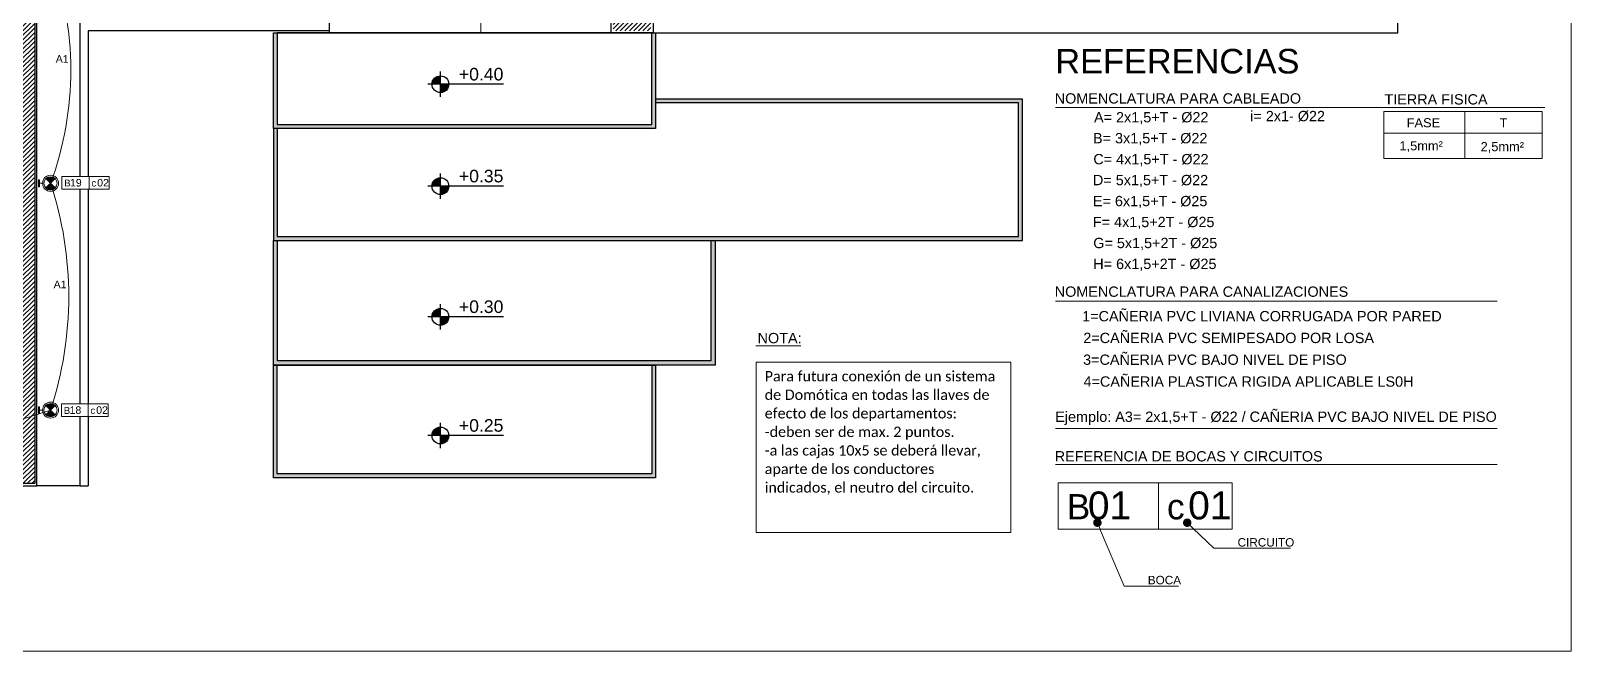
# Model space of a CAD drawing. Header units: millimetres. Extents: x 430 to 1353, y -204 to 152.
# Drawn here: x 650.39 to 668.73, y -66.76 to -59.37 of the extents above; entities that cross this region are included whole.
import ezdxf
from ezdxf import colors
from ezdxf.entities.mleader import LeaderData, LeaderLine
from ezdxf.enums import TextEntityAlignment as Align
from ezdxf.math import Vec2, Vec3

# ---------------------------------------------------------------- set-up
doc = ezdxf.new("R2010")
doc.units = ezdxf.units.MM
doc.layers.get('0').update_dxf_attribs({"color": 250})
for name, color, linetype in [('AN - Designacion Nivel 1-50', 252, 'Continuous'), ('AR - Ht', 252, 'Continuous'), ('AR - Vista 05', 252, 'Continuous'), ('AR - Vista 1', 252, 'Continuous'), ('AR - Vista 4', 252, 'Continuous'), ('H_SUELOS 2', 252, 'Continuous')]:
    doc.layers.add(name, color=color, linetype=linetype)
for name, color, linetype, lineweight in [('E-bocas texto', 149, 'Continuous', 20), ('ND-Apliques', 1, 'Continuous', 15), ('ND-GLOBAL_Notas', 252, 'Continuous', 9), ('ND-IUG-C2', 150, 'Continuous', 13), ('ND-IUG-C9', 200, 'Continuous', 13), ('ND-texto', 251, 'Continuous', 15)]:
    doc.layers.add(name, color=color, linetype=linetype, lineweight=lineweight)
doc.styles.add('1', font='arial.ttf')
doc.styles.add('Arial', font='arial.ttf')
doc.styles.add('Romans 1.100', font='ROMANS.shx', dxfattribs={"height": 0.15})
doc.styles.get("Standard").update_dxf_attribs({"font": 'arial.ttf'})
doc.styles.add('Texto Simbolos 1 50', font='arial.ttf', dxfattribs={"height": 0.15})

# ---------------------------------------------------------------- blocks, each defined once
blk = doc.blocks.new('Aplieque_Cielo-tierra')
h = blk.add_hatch(color=256)
h.dxf.hatch_style = 1
h.paths.add_polyline_path([(0, 0.143), (-0.055, 0.199, 0.293406), (-0.073, 0.116, 0.107717), (-0.055, 0.088)])
h.paths.add_polyline_path([(0.074, 0.171, 0.107717), (0.056, 0.199), (0, 0.143), (0.056, 0.088, 0.293406)])
for p, q in [((-0.055, 0.199), (0.056, 0.088)), ((-0.055, 0.088), (0.056, 0.199)), ((-0.041, 0), (0.041, 0)), ((0, 0.065), (0, 0.012))]:
    blk.add_line(p, q)
blk.add_lwpolyline([(-0.041, 0), (0.041, 0), (0.041, 0.012), (-0.041, 0.012)], close=True)
for radius in [0.0953, 0.0786]:
    blk.add_circle((0, 0.143), radius)
blk = doc.blocks.new('N_Boca')
at = {"ltscale": 0.5}
blk.add_wipeout([(0, 0.15), (0.324, 0.15), (0.324, 0), (0, 0)], dxfattribs=at)
blk.add_lwpolyline([(0, 0.15), (0.324, 0.15), (0.324, 0), (0, 0)], close=True, dxfattribs=at)
at = {"ltscale": 0.5, "insert": (0.0277, 0.1135), "char_height": 0.0816, "attachment_point": 1, "style": '1'}
blk.add_mtext_dynamic_manual_height_columns('B', width=0.06653, gutter_width=2.041, heights=[0], dxfattribs=at)
at = {"ltscale": 0.5, "style": '1'}
blk.add_attdef('BOCA', (0.0961, 0.0319), '', height=0.09, dxfattribs=at)
blk = doc.blocks.new('Designacion Nivel Planta 1 50')
h = blk.add_hatch(color=256)
h.dxf.hatch_style = 1
h.paths.add_polyline_path([(0, 0.1, 0.414214), (-0.1, 0), (0, 0)])
h.paths.add_polyline_path([(0.1, 0), (0, 0), (0, -0.1, 0.414214)])
for p, q in [((0.75, 0), (-0.15, 0)), ((0, -0.15), (0, 0.15))]:
    blk.add_line(p, q)
blk.add_circle((0, 0), 0.1)
at = {"style": 'Texto Simbolos 1 50'}
blk.add_attdef('NIVEL', text='', height=0.15, dxfattribs=at).set_placement((0.75, 0), align=Align.BOTTOM_RIGHT)
blk = doc.blocks.new('PLANTA BAJA')
at = {"layer": 'AR - Ht', "true_color": 0x383838, "transparency": 33554610}
h = blk.add_hatch(dxfattribs=at)
h.set_pattern_fill('ANSI31', color=250, scale=0.012)
h.set_pattern_definition([(45, (-605.2518, -51.777135), (-0.0269407684, 0.0269407684), [])])
h.paths.add_polyline_path([(23.605, 24.735), (23.425, 24.735), (23.425, 24.69), (22.52, 24.69), (22.52, 24.63), (22.759, 24.63), (22.759, 24.58), (22.52, 24.58), (22.52, 24.52), (23.425, 24.52), (23.425, 24.45), (23.605, 24.45)])
h.paths.add_polyline_path([(18.205, 30.805), (18.025, 30.805), (18.025, 30.625), (18.205, 30.625)])
h.paths.add_polyline_path([(0.205, 16.225), (1.215, 16.225), (1.215, 16.405), (0.025, 16.405), (0.025, 10.52), (0.205, 10.52), (0.205, 11.89), (0.205, 13.002), (1.197, 13.002), (1.197, 13.068), (0.517, 13.068), (0.517, 13.118), (1.197, 13.118), (1.197, 13.182), (0.205, 13.182), (0.205, 14.957), (0.82, 14.957), (0.82, 15.077), (0.205, 15.077)])
h.paths.add_polyline_path([(4.45, 16.405), (2.165, 16.405), (2.165, 16.225), (3.625, 16.225), (3.625, 13.182), (2.638, 13.182), (2.638, 13.118), (3.318, 13.118), (3.318, 13.068), (2.638, 13.068), (2.638, 13.002), (3.625, 13.002), (3.625, 12.015), (3.805, 12.015), (3.805, 16.225), (4.45, 16.225)])
h.paths.add_polyline_path([(7.455, 16.405), (5.5, 16.405), (5.5, 16.225), (7.455, 16.225)])
h.paths.add_polyline_path([(7.34, 11.005), (3.805, 11.005), (3.805, 11.075), (3.625, 11.075), (3.625, 10.825), (4.155, 10.825), (4.155, 8.47), (3.625, 8.47), (3.625, 8.35), (4.275, 8.35), (4.275, 10.825), (7.22, 10.825), (7.22, 7.405), (7.225, 7.405), (7.225, 0.025), (7.405, 0.025), (7.405, 7.225), (7.475, 7.225), (7.475, 7.405), (7.34, 7.405)])
h.paths.add_polyline_path([(3.805, 7.405), (2.615, 7.405), (2.615, 7.815), (2.495, 7.815), (2.495, 7.405), (0.205, 7.405), (0.205, 7.96), (0.025, 7.96), (0.025, 0.025), (0.205, 0.025), (0.205, 7.225), (3.805, 7.225)])
h.paths.add_polyline_path([(11.69, 7.405), (9.89, 7.405), (9.725, 7.405), (9.725, 7.225), (11.69, 7.225)])
h.paths.add_polyline_path([(14.62, 11.005), (10.81, 11.005), (10.81, 10.825), (14.62, 10.825)])
h.paths.add_polyline_path([(18.225, 11.005), (15.875, 11.005), (15.875, 10.825), (18.055, 10.825), (18.055, 9.505), (17.475, 9.505), (17.475, 9.175), (17.215, 9.175), (17.215, 9.055), (18.055, 9.055), (18.055, 7.405), (17.47, 7.405), (17.47, 7.225), (18.035, 7.225), (18.195, 7.225), (18.22, 7.225), (18.22, 7.405), (18.175, 7.405), (18.175, 10.825), (18.225, 10.825)])
h.paths.add_polyline_path([(18.055, 9.425), (18.055, 9.175), (17.555, 9.175), (17.555, 9.425)], flags=16)
h.paths.add_polyline_path([(16.42, 7.405), (16.375, 7.405), (16.375, 9.95), (16.255, 9.95), (16.255, 7.405), (13.74, 7.405), (13.74, 7.225), (14.29, 7.225), (14.29, 5.415), (14.74, 5.415), (14.74, 7.225), (16.395, 7.225), (16.42, 7.225)])
h.paths.add_polyline_path([(23.605, 16.405), (21.57, 16.405), (21.57, 16.225), (23.425, 16.225), (23.425, 11.685), (19.375, 11.685), (19.375, 12.365), (19.255, 12.365), (19.17, 12.365), (19.17, 12.245), (19.255, 12.245), (19.255, 11.005), (19.165, 11.005), (19.165, 10.825), (19.375, 10.825), (19.375, 11.565), (23.425, 11.565), (23.425, 7.405), (21.57, 7.405), (21.57, 7.225), (23.605, 7.225)])
h.paths.add_polyline_path([(18.22, 16.405), (17.91, 16.405), (17.91, 16.225), (18.055, 16.225), (18.055, 12.25), (18.22, 12.25), (18.22, 12.36), (18.175, 12.36), (18.175, 16.225), (18.22, 16.225)])
h.paths.add_polyline_path([(21.77, 23.57), (20.762, 23.57), (20.762, 23.535), (21.362, 23.535), (21.362, 23.435), (20.762, 23.435), (20.762, 23.4), (21.66, 23.4), (21.66, 23.165), (21.77, 23.165)])
h.paths.add_polyline_path([(18.918, 23.535), (19.512, 23.535), (19.512, 23.57), (18.215, 23.57), (18.215, 23.615), (18.025, 23.615), (18.025, 19.825), (18.23, 19.825), (18.255, 19.825), (18.255, 20.005), (18.205, 20.005), (18.205, 23.4), (19.512, 23.4), (19.512, 23.435), (18.918, 23.435)])
h.paths.add_polyline_path([(23.605, 30.805), (23.355, 30.805), (23.355, 30.625), (23.425, 30.625), (23.425, 26.15), (21.66, 26.15), (21.66, 24.52), (21.77, 24.52), (21.77, 26.04), (23.425, 26.04), (23.425, 25.785), (23.605, 25.785)])
h.paths.add_polyline_path([(3.825, 20.005), (2.375, 20.005), (2.375, 20.055), (2.265, 20.055), (2.265, 20.005), (0.205, 20.005), (0.205, 20.055), (0.025, 20.055), (0.025, 19.825), (3.825, 19.825)])
h.paths.add_polyline_path([(5.605, 23.61), (5.425, 23.61), (5.425, 20.005), (5.375, 20.005), (5.375, 19.825), (5.4, 19.825), (5.605, 19.825)])
h.paths.add_polyline_path([(5.605, 30.805), (5.425, 30.805), (5.425, 30.625), (5.605, 30.625)])
h.paths.add_polyline_path([(0.21, 21.41), (0.21, 21.66), (0.36, 21.66), (0.36, 21.41)], flags=16)
h.paths.add_polyline_path([(0.435, 21.66), (2.265, 21.66), (2.265, 20.905), (2.375, 20.905), (2.375, 21.66), (4.055, 21.66), (4.055, 20.96), (4.165, 20.96), (4.165, 21.635), (4.165, 22.685), (4.015, 22.685), (4.015, 21.77), (1.965, 21.77), (1.965, 22.685), (1.815, 22.685), (1.815, 21.77), (0.42, 21.77), (0.205, 21.77), (0.205, 30.625), (0.275, 30.625), (0.275, 30.805), (0.23, 30.805), (0.025, 30.805), (0.025, 21.085), (0.205, 21.085), (0.205, 21.335), (0.435, 21.335)])
h.paths.add_polyline_path([(1.995, 8.74), (1.995, 9.055), (2.445, 9.055), (2.445, 8.74)], flags=16)
h.paths.add_polyline_path([(2.615, 9.035), (2.615, 9.175), (0.205, 9.175), (0.205, 9.47), (0.025, 9.47), (0.025, 9.035), (0.025, 9.01), (0.205, 9.01), (0.205, 9.055), (1.915, 9.055), (1.915, 8.66), (2.615, 8.66)])
h.paths.add_polyline_path([(23.425, 21.935), (23.17, 21.935), (23.17, 22.09), (23.425, 22.09)], flags=16)
h.paths.add_polyline_path([(23.605, 23.4), (23.425, 23.4), (23.425, 23.335), (22.62, 23.335), (22.62, 23.275), (22.859, 23.275), (22.859, 23.225), (22.62, 23.225), (22.62, 23.165), (23.425, 23.165), (23.425, 22.165), (23.095, 22.165), (23.095, 21.935), (21.795, 21.935), (21.66, 21.935), (21.66, 21.865), (21.795, 21.865), (23.425, 21.865), (23.425, 20.005), (21.77, 20.005), (21.77, 21.115), (21.66, 21.115), (21.66, 20.005), (21.605, 20.005), (21.605, 19.825), (21.64, 19.825), (23.605, 19.825)])
at = {"layer": 'H_SUELOS 2', "transparency": 33554585}
h = blk.add_hatch(color=9, dxfattribs=at)
h.dxf.hatch_style = 1
h.paths.add_polyline_path([(14.795, 1.436), (14.75, 1.436), (14.75, 0.141), (10.291, 0.141), (10.291, 1.436), (10.246, 1.436), (10.246, 0.095), (14.795, 0.095)])
h.paths.add_polyline_path([(15.505, 2.92), (15.454, 2.92), (15.454, 1.487), (10.296, 1.487), (10.296, 2.92), (10.246, 2.92), (10.246, 1.436), (15.505, 1.436)])
h.paths.add_polyline_path([(19.163, 4.603), (14.795, 4.603), (14.795, 4.557), (19.117, 4.557), (19.117, 2.965), (10.291, 2.965), (10.291, 4.253), (10.246, 4.253), (10.246, 2.92), (10.296, 2.92), (15.454, 2.92), (15.505, 2.92), (19.163, 2.92)])
h.paths.add_polyline_path([(14.795, 5.39), (14.75, 5.39), (14.75, 4.298), (10.291, 4.298), (10.291, 5.39), (10.246, 5.39), (10.246, 4.253), (14.795, 4.253)])
at = {"layer": 'AR - Vista 05'}
for points in [[(7.43, 7.2), (7.5, 7.2), (7.5, 7.43), (7.36, 7.43), (7.36, 11.025), (3.825, 11.025), (3.825, 11.095), (3.605, 11.095), (3.605, 10.805), (4.135, 10.805), (4.135, 8.49), (3.605, 8.49), (3.605, 8.33), (4.295, 8.33), (4.295, 10.805), (7.2, 10.805), (7.2, 0), (7.43, 0)], [(16.235, 9.975), (16.395, 9.975), (16.395, 7.43), (16.445, 7.43), (16.445, 7.2), (16.395, 7.2), (14.765, 7.2), (14.765, 5.39), (14.265, 5.39), (14.265, 7.2), (13.715, 7.2), (13.715, 7.43), (16.235, 7.43)]]:
    blk.add_lwpolyline(points, close=True, dxfattribs=at)
at = {"layer": 'AR - Vista 1'}
for p, q in [((10.915, 5.39), (10.915, 5.515)), ((7.94, 0), (7.43, 0)), ((7.94, 0), (8.04, 0))]:
    blk.add_line(p, q, dxfattribs=at)
for points in [[(14.795, 5.39), (23.63, 5.39), (23.63, 6.7)], [(10.915, 5.515), (7.94, 5.515), (7.94, 0)], [(10.915, 5.415), (8.04, 5.415), (8.04, 0)], [(10.246, 4.253), (10.246, 2.92), (19.163, 2.92), (19.163, 4.603), (14.795, 4.603)], [(10.291, 4.253), (10.291, 2.965), (19.117, 2.965), (19.117, 4.557), (14.795, 4.557)]]:
    blk.add_lwpolyline(points, dxfattribs=at)
for points in [[(14.795, 4.253), (10.246, 4.253), (10.246, 5.39), (14.795, 5.39)], [(10.291, 4.298), (14.75, 4.298), (14.75, 5.39), (10.291, 5.39)], [(15.505, 1.436), (10.246, 1.436), (10.246, 2.92), (15.505, 2.92)], [(15.454, 1.487), (10.296, 1.487), (10.296, 2.92), (15.454, 2.92)], [(10.246, 1.436), (14.795, 1.436), (14.795, 0.095), (10.246, 0.095)], [(14.75, 0.141), (10.291, 0.141), (10.291, 1.436), (14.75, 1.436)]]:
    blk.add_lwpolyline(points, close=True, dxfattribs=at)
at = {"layer": 'AR - Vista 4'}
blk.add_lwpolyline([(7.22, 10.825), (4.275, 10.825), (4.275, 8.35), (3.625, 8.35), (3.625, 8.47), (4.155, 8.47), (4.155, 10.825), (3.625, 10.825), (3.625, 11.075), (3.805, 11.075), (3.805, 11.005), (7.34, 11.005), (7.34, 7.405), (7.475, 7.405), (7.475, 7.225), (7.405, 7.225), (7.405, 0.025), (7.225, 0.025), (7.225, 7.405), (7.22, 7.405)], close=True, dxfattribs=at)
blk = doc.blocks.new('Circuito')
at = {"ltscale": 0.5}
blk.add_wipeout([(0, 0.15), (0.2376, 0.15), (0.2376, 0), (0, 0)], dxfattribs=at)
blk.add_lwpolyline([(0, 0.15), (0.2376, 0.15), (0.2376, 0), (0, 0)], close=True, dxfattribs=at)
at = {"ltscale": 0.5, "insert": (0.0277, 0.1135), "char_height": 0.0816, "attachment_point": 1, "style": '1'}
blk.add_mtext_dynamic_manual_height_columns('c', width=0.06653, gutter_width=2.041, heights=[0], dxfattribs=at)
at = {"ltscale": 0.5, "style": '1'}
blk.add_attdef('BOCA', (0.0961, 0.0319), '', height=0.09, dxfattribs=at)
blk = doc.blocks.new('_Dot')
at = {"color": 0, "linetype": 'ByBlock', "lineweight": -2}
blk.add_line((-0.5, 0), (-1, 0), dxfattribs=at)
at = {"color": 0, "linetype": 'ByBlock', "const_width": 0.5}
blk.add_lwpolyline([(-0.25, 0, 1), (0.25, 0, 1)], format="xyb", close=True, dxfattribs=at)

msp = doc.modelspace()

# ---------------------------------------------------------------- linework, layer by layer
at = {"layer": 'E-bocas texto'}
for p, q in [((666.498, -60.333), (668.384, -60.333)), ((666.498, -60.333), (666.498, -60.893)), ((667.462, -60.333), (667.462, -60.893)), ((668.384, -60.333), (668.384, -60.893)), ((666.498, -60.593), (668.384, -60.593)), ((666.498, -60.893), (668.384, -60.893))]:
    msp.add_line(p, q, dxfattribs=at)
at = {"layer": 'ND-GLOBAL_Notas'}
msp.add_lwpolyline([(641.065, -25.442), (668.729, -25.442), (668.729, -66.758), (641.065, -66.758)], close=True, dxfattribs=at)
at = {"layer": 'ND-IUG-C2'}
for centre, radius, start, end in [((646.954, -59.837), 3.914, 339.8228, 20.1744), ((646.528, -62.537), 4.316, 341.7697, 18.2276), ((646.857, -52.818), 11.694, 250.1744, 288.8082)]:
    msp.add_arc(centre, radius, start, end, dxfattribs=at)
at = {"layer": 'ND-IUG-C9'}
msp.add_line((655.749, -57.588), (655.749, -59.402), dxfattribs=at)
at = {"layer": 'ND-texto'}
for p, q in [((662.591, -60.287), (668.417, -60.287)), ((662.591, -62.59), (667.849, -62.59)), ((659.023, -63.124), (659.56, -63.124)), ((662.591, -64.106), (667.849, -64.106)), ((662.591, -64.537), (667.849, -64.537))]:
    msp.add_line(p, q, dxfattribs=at)
msp.add_lwpolyline([(659.026, -63.319), (662.059, -63.319), (662.059, -65.344), (659.026, -65.344)], close=True, dxfattribs=at)

# ---------------------------------------------------------------- block references
at = {"layer": 'AN - Designacion Nivel 1-50'}
for p, values in [((655.268, -60.009), {'NIVEL': '+0.40'}), ((655.268, -61.222), {'NIVEL': '+0.35'}), ((655.268, -62.777), {'NIVEL': '+0.30'}), ((655.268, -64.19), {'NIVEL': '+0.25'})]:
    msp.add_blockref('Designacion Nivel Planta 1 50', p, dxfattribs=at).add_auto_attribs(values)
at = {"layer": 'AR - Vista 05'}
msp.add_blockref('PLANTA BAJA', (643.034, -64.788), dxfattribs=at)
at = {"layer": 'ND-Apliques', "xscale": -1, "rotation": 270}
for p in [(650.484, -61.188), (650.484, -63.888)]:
    msp.add_blockref('Aplieque_Cielo-tierra', p, dxfattribs=at)

# ---------------------------------------------------------------- texts
at = {"layer": 'E-bocas texto', "style": 'Arial'}
for s, height, p in [('FASE', 0.1091, (666.771, -60.522)), ('T', 0.109, (667.877, -60.522)), ('1,5mm²', 0.1091, (666.685, -60.796)), ('2,5mm²', 0.1091, (667.651, -60.806))]:
    msp.add_text(s, height=height, dxfattribs=at).set_placement(p)
at = {"layer": 'ND-texto', "style": 'Arial'}
for s, height, p in [('A1', 0.09, (650.689, -59.752)), ('NOMENCLATURA PARA CABLEADO', 0.12266, (662.581, -60.239)), ('TIERRA FISICA', 0.12266, (666.506, -60.25)), ('i= 2x1- Ø22', 0.12266, (664.908, -60.449)), ('A= 2x1,5+T - Ø22', 0.12266, (663.049, -60.463)), ('B= 3x1,5+T - Ø22', 0.12266, (663.037, -60.712)), ('C= 4x1,5+T - Ø22', 0.12266, (663.041, -60.962)), ('D= 5x1,5+T - Ø22', 0.12266, (663.036, -61.211)), ('E= 6x1,5+T - Ø25', 0.12266, (663.036, -61.461)), ('F= 4x1,5+2T - Ø25', 0.12266, (663.035, -61.71)), ('G= 5x1,5+2T - Ø25', 0.12266, (663.04, -61.96)), ('H= 6x1,5+2T - Ø25', 0.12266, (663.04, -62.209)), ('A1', 0.09, (650.664, -62.437)), ('NOMENCLATURA PARA CANALIZACIONES', 0.12266, (662.581, -62.539)), ('1=CAÑERIA PVC LIVIANA CORRUGADA POR PARED', 0.12266, (662.908, -62.831)), ('NOTA:', 0.1227, (659.044, -63.092)), ('2=CAÑERIA PVC SEMIPESADO POR LOSA ', 0.12266, (662.921, -63.09)), ('3=CAÑERIA PVC BAJO NIVEL DE PISO', 0.12266, (662.919, -63.349)), ('4=CAÑERIA PLASTICA RIGIDA APLICABLE LS0H', 0.12266, (662.924, -63.609)), ('Ejemplo: A3= 2x1,5+T - Ø22 / CAÑERIA PVC BAJO NIVEL DE PISO', 0.12266, (662.587, -64.028)), ('REFERENCIA DE BOCAS Y CIRCUITOS', 0.12266, (662.581, -64.499))]:
    msp.add_text(s, height=height, dxfattribs=at).set_placement(p)
at = {"layer": 'ND-texto', "insert": (662.588, -59.885), "char_height": 0.29258, "attachment_point": 7}
msp.add_mtext_dynamic_manual_height_columns('REFERENCIAS', width=9.00956, gutter_width=10.449, heights=[1.457], dxfattribs=at)
at = {"layer": 'ND-texto', "insert": (661.909, -63.423), "char_height": 0.122661, "width": 2.78025, "attachment_point": 3, "style": 'Arial'}
msp.add_mtext('\\pxa0.66667,sm1.07917,ql;{\\fCalibri|b0|i0|c0|p34;Para futura conexión de un sistema de Domótica en todas las llaves de efecto de los departamentos:\\P-deben ser de max. 2 puntos. \\P-a las cajas 10x5 se deberá llevar, aparte de los conductores indicados, el neutro del circuito.}', dxfattribs=at)

# ---------------------------------------------------------------- next in the draw order: block references
at = {"layer": 'ND-IUG-C2'}
for p, values in [((650.762, -61.258), {'BOCA': '19'}), ((650.757, -63.965), {'BOCA': '18'})]:
    msp.add_blockref('N_Boca', p, dxfattribs=at).add_auto_attribs(values)
at = {"layer": 'ND-texto', "xscale": 3.688367604646878, "yscale": 3.688367604646878, "zscale": 3.688367604646878}
msp.add_blockref('N_Boca', (662.621, -65.306), dxfattribs=at).add_auto_attribs({'BOCA': '01'})

# ---------------------------------------------------------------- next in the draw order: block references
at = {"layer": 'ND-IUG-C2'}
for p in [(651.086, -61.258), (651.074, -63.965)]:
    msp.add_blockref('Circuito', p, dxfattribs=at).add_auto_attribs({'BOCA': '02'})
at = {"layer": 'ND-texto', "xscale": 3.688367604646878, "yscale": 3.688367604646878, "zscale": 3.688367604646878}
msp.add_blockref('Circuito', (663.815, -65.306), dxfattribs=at).add_auto_attribs({'BOCA': '01'})

# ---------------------------------------------------------------- next in the draw order: leaders
at = {"layer": 'ND-texto'}
ml = msp.add_multileader_mtext('Standard', dxfattribs=at)
ml.set_content('{\\fArial|b0|i0|c0|p34;BOCA}', color=256, style='Romans 1.100')
ml.set_leader_properties(color=256, linetype='ByLayer', lineweight=-1)
ml.set_arrow_properties(name='DOT')
ml.build(insert=Vec2(0, 0))
ml.multileader.update_dxf_attribs({"text_left_attachment_type": 5, "text_right_attachment_type": 6, "dogleg_length": 0.00005, "arrow_head_size": 0.1})
ctx = ml.context
ctx.base_point, ctx.char_height, ctx.arrow_head_size, ctx.landing_gap_size, ctx.plane_origin = Vec3(663.489, -65.983), 0.1, 0.1, 0.2, Vec3(665.765, -61.506)
ctx.left_attachment, ctx.right_attachment = 5, 6
notes = []
notes.append((ctx, [(0, (1, 1, 0), (663.406, -65.983), (1, 0), 0.0829, [(0, [(663.089, -65.228)], 0, [])])]))
ctx.mtext.insert, ctx.mtext.rotation, ctx.mtext.width, ctx.mtext.defined_height, ctx.mtext.line_spacing_factor, ctx.mtext.flow_direction = Vec3(663.689, -65.861), 6.283185, 3.02496, 1.274, 0.9, 5
ml = msp.add_multileader_mtext('Standard', dxfattribs=at)
ml.set_content('{\\fArial|b0|i0|c0|p34;CIRCUITO}', color=256, style='Romans 1.100')
ml.set_leader_properties(color=256, linetype='ByLayer', lineweight=-1)
ml.set_arrow_properties(name='DOT')
ml.build(insert=Vec2(0, 0))
ml.multileader.update_dxf_attribs({"text_left_attachment_type": 5, "text_right_attachment_type": 6, "dogleg_length": 0.00005, "arrow_head_size": 0.1})
ctx = ml.context
ctx.base_point, ctx.char_height, ctx.arrow_head_size, ctx.landing_gap_size, ctx.plane_origin = Vec3(664.558, -65.533), 0.1, 0.1, 0.2, Vec3(666.833, -61.506)
ctx.left_attachment, ctx.right_attachment = 5, 6
notes.append((ctx, [(0, (1, 1, 0), (664.475, -65.533), (1, 0), 0.0829, [(0, [(664.158, -65.228)], 0, [])])]))
ctx.mtext.insert, ctx.mtext.rotation, ctx.mtext.width, ctx.mtext.defined_height, ctx.mtext.line_spacing_factor, ctx.mtext.flow_direction = Vec3(664.758, -65.412), 6.283185, 3.02496, 1.274, 0.9, 5
for ctx, leaders in notes:
    for number, flags, end, landing, length, lines in leaders:
        leader = LeaderData()
        leader.index, (leader.has_last_leader_line, leader.has_dogleg_vector, leader.attachment_direction) = number, flags
        leader.last_leader_point, leader.dogleg_vector, leader.dogleg_length = Vec3(end), Vec3(landing), length
        for number, points, colour, breaks in lines:
            line = LeaderLine()
            line.index, line.vertices, line.color, line.breaks = number, Vec3.list(points), colors.encode_raw_color(colour), breaks
            leader.lines.append(line)
        ctx.leaders.append(leader)

doc.saveas('drawing.dxf')
